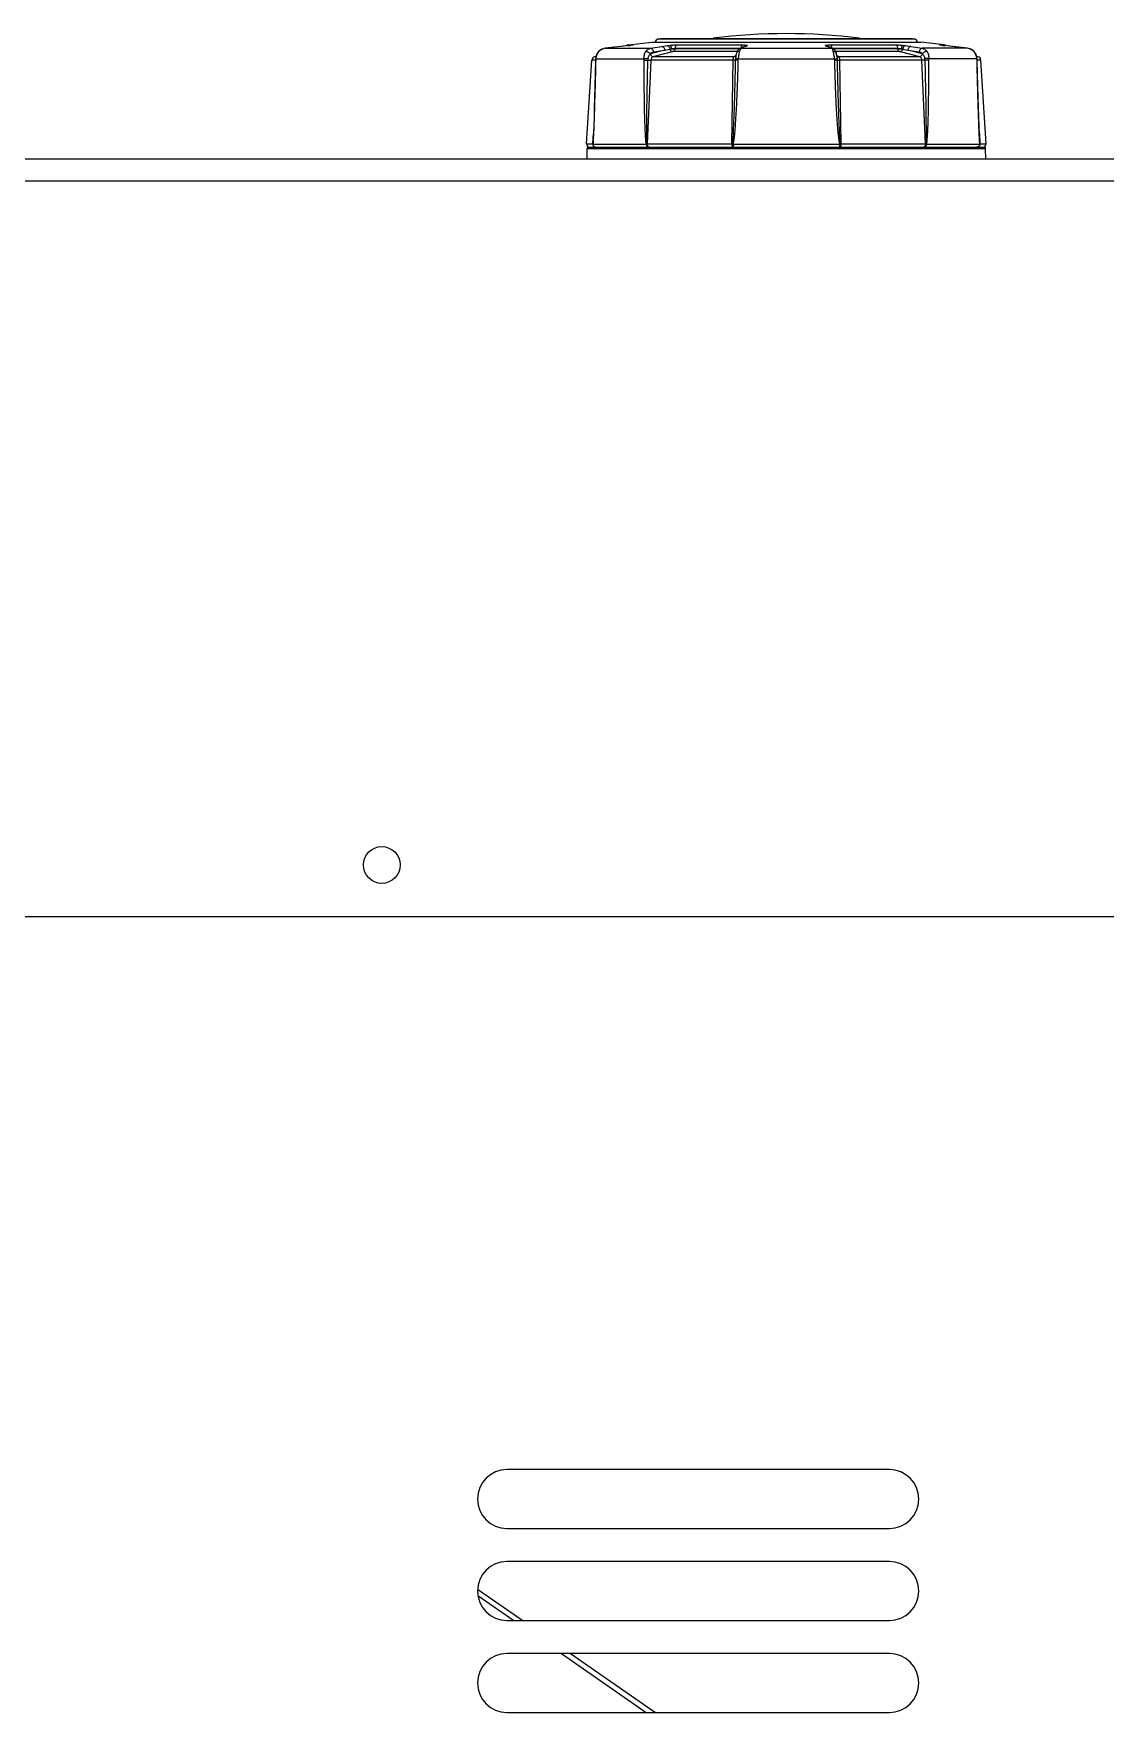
# Model space of a CAD drawing. Header units: millimetres. Extents: x -1319 to 3519, y -1539 to 2345.
# Drawn here: x 386.3 to 532, y 2095 to 2323.3 of the extents above; entities that cross this region are included whole.
import ezdxf

# ---------------------------------------------------------------- set-up
doc = ezdxf.new("R2010")
doc.units = ezdxf.units.MM
doc.header["$LTSCALE"] = 65.395
doc.layers.get('0').update_dxf_attribs({"linetype": 'CONTINUOUS'})

msp = doc.modelspace()

# ---------------------------------------------------------------- linework, layer by layer
at = {"linetype": 'Continuous'}
for p, q in [((463.58, 2321.12), (463.4, 2321.03)), ((466.17, 2321.51), (464.03, 2321.26)), ((464.04, 2321.26), (464.03, 2321.26)), ((466.17, 2321.51), (464.04, 2321.26)), ((464.04, 2321.26), (470.18, 2321.26)), ((467.21, 2321.63), (466.17, 2321.51)), ((467.11, 2321.62), (466.17, 2321.51)), ((466.17, 2321.51), (466.17, 2321.51)), ((467.11, 2321.62), (467.11, 2321.62)), ((467.2, 2321.73), (470.36, 2322.08)), ((467.2, 2321.73), (467.81, 2321.73)), ((467.45, 2321.66), (467.21, 2321.63)), ((467.54, 2321.67), (467.45, 2321.66)), ((467.53, 2321.67), (467.51, 2321.67)), ((467.53, 2321.67), (467.52, 2321.67)), ((467.75, 2321.7), (467.74, 2321.7)), ((467.75, 2321.7), (467.76, 2321.7)), ((470.18, 2321.26), (471.75, 2321.51)), ((470.36, 2322.08), (506.96, 2322.08)), ((471.25, 2322.52), (471.56, 2322.56)), ((506.07, 2322.52), (471.25, 2322.52)), ((471.56, 2322.56), (471.69, 2322.57)), ((505.76, 2322.56), (471.56, 2322.56)), ((505.63, 2322.57), (471.69, 2322.57)), ((471.75, 2321.51), (472.44, 2321.62)), ((472.14, 2321.01), (472.82, 2321.16)), ((473.52, 2321.26), (473.52, 2321.18)), ((473.52, 2321.26), (482.41, 2321.26)), ((482.26, 2321.18), (473.52, 2321.18)), ((473.83, 2321.73), (482.65, 2321.73)), ((482.97, 2321.5), (482.33, 2321.23)), ((482.51, 2321.26), (482.33, 2321.23)), ((482.8, 2321.39), (482.51, 2321.26)), ((482.51, 2321.26), (494.81, 2321.26)), ((482.91, 2321.44), (482.8, 2321.39)), ((483.08, 2321.51), (482.9, 2321.47)), ((483.08, 2321.51), (482.91, 2321.44)), ((483.14, 2321.58), (482.97, 2321.5)), ((483.33, 2321.62), (483.14, 2321.58)), ((493.99, 2321.62), (494.18, 2321.58)), ((494.35, 2321.5), (494.18, 2321.58)), ((494.18, 2321.58), (494.18, 2321.58)), ((494.24, 2321.51), (494.42, 2321.47)), ((494.41, 2321.44), (494.24, 2321.51)), ((494.99, 2321.23), (494.35, 2321.5)), ((494.52, 2321.39), (494.41, 2321.44)), ((494.81, 2321.26), (494.52, 2321.39)), ((494.67, 2321.73), (503.49, 2321.73)), ((494.81, 2321.26), (494.99, 2321.23)), ((494.91, 2321.26), (503.8, 2321.26)), ((503.8, 2321.18), (495.06, 2321.18)), ((503.8, 2321.18), (503.8, 2321.26)), ((504.5, 2321.16), (505.18, 2321.01)), ((504.88, 2321.62), (505.57, 2321.51)), ((505.57, 2321.51), (507.14, 2321.26)), ((505.76, 2322.56), (505.63, 2322.57)), ((506.07, 2322.52), (505.76, 2322.56)), ((510.12, 2321.73), (506.96, 2322.08)), ((513.28, 2321.26), (507.14, 2321.26)), ((509.51, 2321.73), (510.12, 2321.73)), ((509.58, 2321.7), (509.56, 2321.7)), ((509.61, 2321.7), (509.58, 2321.7)), ((509.66, 2321.69), (509.61, 2321.7)), ((509.72, 2321.68), (509.66, 2321.69)), ((509.81, 2321.67), (509.72, 2321.68)), ((509.79, 2321.67), (509.81, 2321.67)), ((509.81, 2321.67), (509.79, 2321.67)), ((509.88, 2321.66), (509.81, 2321.67)), ((510.21, 2321.62), (510.21, 2321.62)), ((511.15, 2321.51), (510.21, 2321.62)), ((511.15, 2321.51), (511.15, 2321.51)), ((513.28, 2321.26), (511.15, 2321.51)), ((513.28, 2321.26), (513.29, 2321.26)), ((461.51, 2308.26), (462.21, 2319.65)), ((462.73, 2319.65), (462.21, 2319.65)), ((462.62, 2320.11), (462.79, 2320.14)), ((462.78, 2320.11), (462.62, 2320.11)), ((462.73, 2319.68), (462.68, 2317.83)), ((462.73, 2319.85), (462.73, 2319.82)), ((462.75, 2319.83), (462.73, 2319.85)), ((462.73, 2319.82), (462.73, 2319.68)), ((462.74, 2319.66), (462.73, 2319.66)), ((462.75, 2319.83), (469.31, 2319.83)), ((463.18, 2320.85), (463.05, 2320.69)), ((463.4, 2321.03), (463.18, 2320.85)), ((463.2, 2320.85), (463.18, 2320.85)), ((470.24, 2319.65), (469.75, 2308.26)), ((472.14, 2321.01), (470.2, 2320.5)), ((481.43, 2319.65), (470.24, 2319.65)), ((473.15, 2320.8), (470.53, 2320.11)), ((481.54, 2320.11), (470.53, 2320.11)), ((470.58, 2320.77), (472.14, 2321.01)), ((481.96, 2320.81), (473.29, 2320.81)), ((481.25, 2308.26), (481.43, 2319.65)), ((481.54, 2320.11), (481.69, 2320.22)), ((481.69, 2320.22), (481.71, 2320.23)), ((481.71, 2320.23), (481.76, 2320.27)), ((481.77, 2320.1), (481.73, 2319.9)), ((481.75, 2320.18), (481.75, 2320.18)), ((481.76, 2320.27), (481.82, 2320.31)), ((481.79, 2320.22), (481.77, 2320.1)), ((481.77, 2320.1), (481.77, 2320.1)), ((481.89, 2320.62), (481.89, 2320.62)), ((482.1, 2319.83), (495.22, 2319.83)), ((504.03, 2320.81), (495.36, 2320.81)), ((495.43, 2320.62), (495.43, 2320.62)), ((495.5, 2320.31), (495.54, 2320.28)), ((495.52, 2320.23), (495.51, 2320.24)), ((495.57, 2320.18), (495.53, 2320.22)), ((495.55, 2320.1), (495.53, 2320.21)), ((495.54, 2320.28), (495.61, 2320.23)), ((495.55, 2320.1), (495.55, 2320.11)), ((495.59, 2319.9), (495.55, 2320.1)), ((495.57, 2320.18), (495.57, 2320.18)), ((495.61, 2320.23), (495.63, 2320.22)), ((495.63, 2320.22), (495.78, 2320.11)), ((506.79, 2320.11), (495.78, 2320.11)), ((495.89, 2319.65), (496.07, 2308.26)), ((507.08, 2319.65), (495.89, 2319.65)), ((506.79, 2320.11), (504.17, 2320.8)), ((505.18, 2321.01), (506.74, 2320.77)), ((507.12, 2320.5), (505.18, 2321.01)), ((507.57, 2308.26), (507.08, 2319.65)), ((514.57, 2319.83), (508.01, 2319.83)), ((514.12, 2320.85), (514.14, 2320.85)), ((514.28, 2320.68), (514.14, 2320.85)), ((514.45, 2320.39), (514.45, 2320.4)), ((514.53, 2320.14), (514.5, 2320.23)), ((514.7, 2320.11), (514.53, 2320.14)), ((514.7, 2320.11), (514.54, 2320.11)), ((514.57, 2319.83), (514.59, 2319.85)), ((514.58, 2319.66), (514.59, 2319.66)), ((514.59, 2319.81), (514.59, 2319.85)), ((514.59, 2319.66), (514.59, 2319.81)), ((515.11, 2319.65), (514.6, 2319.65)), ((515.81, 2308.26), (515.11, 2319.65)), ((462.34, 2308.26), (462.42, 2309.7)), ((514.9, 2309.7), (514.98, 2308.26)), ((461.51, 2308.26), (462.34, 2308.26)), ((461.56, 2306.18), (461.58, 2307.64)), ((461.58, 2307.64), (515.74, 2307.64)), ((461.78, 2307.84), (515.54, 2307.84)), ((462.37, 2308.25), (469.62, 2308.25)), ((469.75, 2308.26), (481.25, 2308.26)), ((481.41, 2308.25), (495.91, 2308.25)), ((496.07, 2308.26), (507.57, 2308.26)), ((507.7, 2308.25), (514.95, 2308.25)), ((514.98, 2308.26), (515.81, 2308.26)), ((515.77, 2306.18), (515.74, 2307.64)), ((854.44, 2306.18), (382.88, 2306.18)), ((854.44, 2303.21), (382.88, 2303.21)), ((260.5, 2203.24), (976.82, 2203.24)), ((502.66, 2128.04), (450.66, 2128.04)), ((450.66, 2120.04), (502.66, 2120.04)), ((502.66, 2115.54), (450.66, 2115.54)), ((446.67, 2111.81), (452.83, 2107.54)), ((446.71, 2110.92), (451.59, 2107.54)), ((450.66, 2107.54), (502.66, 2107.54)), ((502.66, 2103.04), (450.66, 2103.04)), ((458.08, 2103.04), (469.62, 2095.04)), ((459.32, 2103.04), (470.86, 2095.04)), ((450.66, 2095.04), (502.66, 2095.04))]:
    msp.add_line(p, q, dxfattribs=at)
for points in [[(464.03, 2321.26), (463.77, 2321.21), (463.4, 2321.03)], [(467.67, 2321.69), (467.61, 2321.68), (467.54, 2321.67)], [(467.76, 2321.7), (467.76, 2321.7), (467.75, 2321.7), (467.72, 2321.7), (467.67, 2321.69)], [(482.33, 2321.23), (482.16, 2321.12), (482.03, 2320.97), (481.94, 2320.78), (481.89, 2320.62)], [(495.43, 2320.62), (495.38, 2320.77), (495.29, 2320.96), (495.17, 2321.11), (494.99, 2321.23)], [(513.29, 2321.26), (510.12, 2321.63), (509.88, 2321.66)], [(514.12, 2320.86), (513.93, 2321.02), (513.56, 2321.2), (513.29, 2321.26)], [(514.14, 2320.85), (513.92, 2321.03), (513.74, 2321.12)], [(463.05, 2320.69), (462.87, 2320.4), (462.76, 2320.07), (462.73, 2319.85)], [(462.95, 2320.53), (462.87, 2320.39), (462.82, 2320.23)], [(481.8, 2320.23), (481.76, 2320.19), (481.75, 2320.18)], [(481.89, 2320.62), (481.85, 2320.47), (481.79, 2320.22)], [(481.8, 2320.22), (481.81, 2320.24), (481.8, 2320.23)], [(495.53, 2320.21), (495.47, 2320.47), (495.43, 2320.62)], [(514.45, 2320.4), (514.27, 2320.69), (514.14, 2320.85)], [(514.59, 2319.85), (514.56, 2320.06), (514.45, 2320.39), (514.28, 2320.68)], [(514.95, 2308.61), (514.9, 2309.51), (514.86, 2310.7), (514.81, 2311.91), (514.77, 2313.2), (514.73, 2314.59), (514.69, 2316.11), (514.64, 2317.82), (514.59, 2319.66)], [(462.68, 2317.83), (462.63, 2316.12), (462.59, 2314.59), (462.55, 2313.2), (462.51, 2311.92), (462.47, 2310.7), (462.42, 2309.51), (462.37, 2308.61)]]:
    msp.add_lwpolyline(points, dxfattribs=at)
msp.add_circle((433.66, 2210.24), 2.5, dxfattribs=at)
for centre, radius, start, end in [((464.2, 2319.88), 1.4, 109.0707, 122.796), ((464.19, 2319.89), 1.38, 96.6125, 109.0187), ((467.26, 2321.23), 0.5, 96.339, 132.3729), ((464.28, 2346.23), 24.77, 276.5501, 277.0696), ((465.27, 2338.33), 16.81, 277.0371, 277.662), ((467.87, 2321.25), 0.476, 96.582, 109.1746), ((471.31, 2322.03), 0.5, 97, 173.8665), ((473.63, 2367.99), 46.8, 269.2737, 269.8709), ((488.66, 2243.26), 80, 82.8664, 97.1336), ((469.56, 2353.02), 34.29, 293.22, 293.4477), ((469.88, 2352.29), 33.5, 293.4491, 293.6811), ((507.44, 2352.29), 33.5, 246.3189, 246.5509), ((507.76, 2353.02), 34.29, 246.5523, 246.78), ((503.64, 2375.96), 54.78, 270.1727, 270.6829), ((506.01, 2322.03), 0.5, 6.1335, 83), ((509.45, 2321.25), 0.476, 70.8506, 83.4182), ((512.05, 2338.35), 16.83, 262.3474, 262.7373), ((513.08, 2346.61), 25.16, 262.7731, 263.4402), ((510.06, 2321.23), 0.5, 47.6271, 83.661), ((513.13, 2319.89), 1.38, 70.7112, 83.3865), ((513.12, 2319.88), 1.4, 56.9827, 70.6584), ((462.71, 2319.62), 0.5, 100.5, 176.5), ((466.53, 2319.56), 3.78, 177.3126, 178.5793), ((464.25, 2319.76), 1.5, 176.4608, 177.2024), ((467.79, 2319.5), 5.05, 176.2715, 177.2923), ((464.26, 2319.8), 1.49, 135.3886, 136.0392), ((464.22, 2319.85), 1.43, 122.8366, 135.3918), ((471.77, 2319.6), 1.94, 171.1461, 178.2413), ((470.32, 2320.04), 0.477, 104.687, 107.496), ((481.54, 2320.47), 0.361, 293.3967, 302.8776), ((483.94, 2319.62), 2.22, 172.701, 178.8839), ((481.54, 2320.47), 0.362, 302.8758, 305.6098), ((495.78, 2320.47), 0.362, 234.3906, 237.3393), ((495.78, 2320.47), 0.36, 237.3375, 246.6044), ((493.39, 2319.62), 2.21, 1.1093, 7.3062), ((507, 2320.04), 0.477, 72.5045, 75.3145), ((505.55, 2319.6), 1.93, 1.7515, 8.862), ((513.1, 2319.85), 1.43, 44.6086, 56.9445), ((513.05, 2319.8), 1.5, 43.9553, 44.6058), ((513.07, 2319.76), 1.5, 2.798, 3.5434), ((509.46, 2319.5), 5.11, 2.757, 3.7233), ((510.79, 2319.56), 3.79, 1.4209, 2.7431), ((514.61, 2319.62), 0.5, 3.5, 79.5), ((461.91, 2308.24), 0.4, 176.5, 270), ((461.78, 2307.64), 0.2, 90, 179.16), ((415.04, 2311.34), 47.41, 356.2749, 356.6463), ((462.75, 2308.21), 0.369, 266.1248, 269.9928), ((469.75, 2303.95), 4.31, 90.0975, 90.8485), ((469.91, 2307.96), 0.122, 263.6083, 269.9812), ((470.04, 2308.07), 0.238, 238.2278, 239.9982), ((481.25, 2302.79), 5.47, 89.2508, 89.9608), ((483.17, 2318.05), 9.96, 259.2993, 259.8157), ((494.18, 2317.9), 9.81, 280.18, 280.7042), ((496.07, 2302.79), 5.47, 90.0395, 90.7491), ((507.28, 2308.07), 0.238, 300.0018, 301.7723), ((507.41, 2307.96), 0.122, 270.0198, 276.3934), ((507.57, 2303.96), 4.31, 89.1514, 89.9029), ((514.57, 2308.21), 0.369, 270.0072, 273.8752), ((562.28, 2311.34), 47.42, 183.3537, 183.725), ((515.41, 2308.24), 0.4, 270, 3.5), ((515.54, 2307.64), 0.2, 0.84, 90), ((450.66, 2124.04), 4, 90, 270), ((502.66, 2124.04), 4, 270, 90), ((450.66, 2111.54), 4, 90, 270), ((502.66, 2111.54), 4, 270, 90), ((450.66, 2099.04), 4, 90, 270), ((502.66, 2099.04), 4, 270, 90)]:
    msp.add_arc(centre, radius, start, end, dxfattribs=at)
for points, knots in [([(467.7, 2321.69), (467.68, 2321.69), (467.63, 2321.68), (467.57, 2321.67), (467.53, 2321.67)], [0, 0, 0, 0, 0.219655, 1, 1, 1, 1]), ([(467.81, 2321.73), (467.82, 2321.73), (467.83, 2321.73), (467.84, 2321.73), (467.84, 2321.72), (467.84, 2321.72), (467.84, 2321.72), (467.83, 2321.72), (467.81, 2321.71), (467.76, 2321.7), (467.72, 2321.7), (467.7, 2321.69)], [0, 0, 0, 0, 0.10285, 0.153298, 0.161662, 0.174073, 0.198759, 0.236512, 0.35136, 0.518054, 1, 1, 1, 1]), ([(469.57, 2320.85), (469.65, 2320.96), (469.83, 2321.14), (470.07, 2321.24), (470.18, 2321.26)], [0, 0, 0, 0, 0.525725, 1, 1, 1, 1]), ([(470.18, 2321.26), (470.23, 2321.26), (470.34, 2321.23), (470.46, 2321.12), (470.55, 2320.96), (470.57, 2320.83), (470.58, 2320.77)], [0, 0, 0, 0, 0.208918, 0.44739, 0.716074, 1, 1, 1, 1]), ([(471.75, 2321.51), (471.79, 2321.51), (471.9, 2321.48), (472.02, 2321.36), (472.11, 2321.2), (472.14, 2321.08), (472.14, 2321.01)], [0, 0, 0, 0, 0.208913, 0.44738, 0.716066, 1, 1, 1, 1]), ([(472.44, 2321.62), (472.47, 2321.62), (472.6, 2321.64), (472.74, 2321.66), (472.85, 2321.67)], [0, 0, 0, 0, 0.221333, 1, 1, 1, 1]), ([(472.44, 2321.62), (472.48, 2321.62), (472.58, 2321.59), (472.7, 2321.49), (472.79, 2321.34), (472.82, 2321.22), (472.82, 2321.16)], [0, 0, 0, 0, 0.209316, 0.446873, 0.714616, 1, 1, 1, 1]), ([(472.82, 2321.16), (472.83, 2321.11), (472.86, 2321.02), (472.96, 2320.87), (473.08, 2320.8), (473.15, 2320.8)], [0, 0, 0, 0, 0.284939, 0.55567, 1, 1, 1, 1]), ([(472.82, 2321.16), (472.84, 2321.16), (472.91, 2321.17), (472.98, 2321.18), (473.03, 2321.19)], [0, 0, 0, 0, 0.221368, 1, 1, 1, 1]), ([(472.85, 2321.67), (473.02, 2321.69), (473.35, 2321.71), (473.68, 2321.73), (473.83, 2321.73)], [0, 0, 0, 0, 0.532271, 1, 1, 1, 1]), ([(472.85, 2321.67), (472.87, 2321.66), (472.92, 2321.61), (472.99, 2321.45), (473.02, 2321.3), (473.03, 2321.19)], [0, 0, 0, 0, 0.133284, 0.356551, 1, 1, 1, 1]), ([(473.03, 2321.19), (473.12, 2321.21), (473.28, 2321.24), (473.45, 2321.26), (473.52, 2321.26)], [0, 0, 0, 0, 0.531491, 1, 1, 1, 1]), ([(473.52, 2321.18), (473.52, 2321.1), (473.48, 2320.95), (473.36, 2320.83), (473.29, 2320.81)], [0, 0, 0, 0, 0.552798, 1, 1, 1, 1]), ([(473.83, 2321.73), (473.79, 2321.72), (473.7, 2321.68), (473.61, 2321.57), (473.54, 2321.43), (473.53, 2321.32), (473.52, 2321.26)], [0, 0, 0, 0, 0.20971, 0.446411, 0.713162, 1, 1, 1, 1]), ([(482.42, 2321.18), (482.42, 2321.17), (482.39, 2321.13), (482.37, 2321.09), (482.36, 2321.05)], [0, 0, 0, 0, 0.222718, 1, 1, 1, 1]), ([(482.51, 2321.26), (482.5, 2321.26), (482.47, 2321.24), (482.44, 2321.21), (482.42, 2321.18)], [0, 0, 0, 0, 0.210871, 1, 1, 1, 1]), ([(482.65, 2321.73), (482.63, 2321.72), (482.59, 2321.67), (482.54, 2321.54), (482.53, 2321.41), (482.52, 2321.31)], [0, 0, 0, 0, 0.138503, 0.359386, 1, 1, 1, 1]), ([(482.65, 2321.73), (482.73, 2321.73), (482.87, 2321.72), (483.07, 2321.71), (483.23, 2321.7), (483.31, 2321.68), (483.34, 2321.67)], [0, 0, 0, 0, 0.34572, 0.639475, 0.861853, 1, 1, 1, 1]), ([(483.34, 2321.67), (483.35, 2321.67), (483.36, 2321.66), (483.37, 2321.63), (483.35, 2321.62), (483.33, 2321.62)], [0, 0, 0, 0, 0.300296, 0.477964, 1, 1, 1, 1]), ([(493.99, 2321.62), (493.97, 2321.62), (493.95, 2321.63), (493.96, 2321.66), (493.97, 2321.67), (493.98, 2321.67)], [0, 0, 0, 0, 0.522042, 0.699407, 1, 1, 1, 1]), ([(493.98, 2321.67), (494.01, 2321.68), (494.09, 2321.7), (494.25, 2321.71), (494.45, 2321.72), (494.59, 2321.73), (494.67, 2321.73)], [0, 0, 0, 0, 0.138154, 0.36053, 0.654278, 1, 1, 1, 1]), ([(494.67, 2321.73), (494.69, 2321.72), (494.73, 2321.67), (494.78, 2321.54), (494.79, 2321.41), (494.8, 2321.31)], [0, 0, 0, 0, 0.138503, 0.359386, 1, 1, 1, 1]), ([(494.89, 2321.19), (494.88, 2321.2), (494.86, 2321.23), (494.83, 2321.25), (494.81, 2321.26)], [0, 0, 0, 0, 0.290254, 1, 1, 1, 1]), ([(494.96, 2321.05), (494.96, 2321.07), (494.94, 2321.11), (494.91, 2321.16), (494.89, 2321.19)], [0, 0, 0, 0, 0.282175, 1, 1, 1, 1]), ([(503.49, 2321.73), (503.53, 2321.72), (503.62, 2321.68), (503.71, 2321.57), (503.78, 2321.43), (503.79, 2321.32), (503.8, 2321.26)], [0, 0, 0, 0, 0.20971, 0.446411, 0.713162, 1, 1, 1, 1]), ([(503.49, 2321.73), (503.64, 2321.73), (503.97, 2321.71), (504.3, 2321.69), (504.47, 2321.67)], [0, 0, 0, 0, 0.467727, 1, 1, 1, 1]), ([(503.8, 2321.26), (503.87, 2321.26), (504.04, 2321.24), (504.2, 2321.21), (504.29, 2321.19)], [0, 0, 0, 0, 0.468508, 1, 1, 1, 1]), ([(503.8, 2321.18), (503.8, 2321.1), (503.84, 2320.95), (503.96, 2320.83), (504.03, 2320.81)], [0, 0, 0, 0, 0.552797, 1, 1, 1, 1]), ([(504.5, 2321.16), (504.49, 2321.11), (504.46, 2321.02), (504.36, 2320.87), (504.24, 2320.8), (504.17, 2320.8)], [0, 0, 0, 0, 0.284941, 0.555671, 1, 1, 1, 1]), ([(504.47, 2321.67), (504.45, 2321.66), (504.4, 2321.61), (504.33, 2321.45), (504.3, 2321.3), (504.29, 2321.19)], [0, 0, 0, 0, 0.133273, 0.356543, 1, 1, 1, 1]), ([(504.29, 2321.19), (504.31, 2321.18), (504.38, 2321.18), (504.45, 2321.17), (504.5, 2321.16)], [0, 0, 0, 0, 0.274718, 1, 1, 1, 1]), ([(504.47, 2321.67), (504.51, 2321.66), (504.65, 2321.65), (504.78, 2321.63), (504.88, 2321.62)], [0, 0, 0, 0, 0.274731, 1, 1, 1, 1]), ([(504.88, 2321.62), (504.84, 2321.62), (504.74, 2321.59), (504.62, 2321.49), (504.53, 2321.34), (504.5, 2321.22), (504.5, 2321.16)], [0, 0, 0, 0, 0.209294, 0.446849, 0.714601, 1, 1, 1, 1]), ([(505.57, 2321.51), (505.53, 2321.51), (505.42, 2321.48), (505.3, 2321.36), (505.21, 2321.2), (505.18, 2321.08), (505.18, 2321.01)], [0, 0, 0, 0, 0.208913, 0.44738, 0.716066, 1, 1, 1, 1]), ([(507.14, 2321.26), (507.09, 2321.26), (506.98, 2321.23), (506.86, 2321.12), (506.77, 2320.96), (506.75, 2320.83), (506.74, 2320.77)], [0, 0, 0, 0, 0.208918, 0.447389, 0.716072, 1, 1, 1, 1]), ([(507.14, 2321.26), (507.25, 2321.24), (507.49, 2321.14), (507.67, 2320.96), (507.75, 2320.85)], [0, 0, 0, 0, 0.474275, 1, 1, 1, 1]), ([(509.62, 2321.69), (509.6, 2321.7), (509.56, 2321.7), (509.51, 2321.71), (509.49, 2321.72), (509.48, 2321.72), (509.48, 2321.72), (509.48, 2321.72), (509.48, 2321.73), (509.49, 2321.73), (509.5, 2321.73), (509.51, 2321.73)], [0, 0, 0, 0, 0.48193, 0.648654, 0.763544, 0.801318, 0.826024, 0.838448, 0.8468, 0.897207, 1, 1, 1, 1]), ([(509.79, 2321.67), (509.78, 2321.67), (509.72, 2321.68), (509.67, 2321.69), (509.62, 2321.69)], [0, 0, 0, 0, 0.278952, 1, 1, 1, 1]), ([(462.74, 2319.66), (462.72, 2318.75), (462.68, 2316.94), (462.6, 2314.22), (462.53, 2311.95), (462.46, 2310.14), (462.42, 2309.24), (462.4, 2308.79)], [0, 0, 0, 0, 0.250268, 0.500476, 0.750544, 0.87544, 1, 1, 1, 1]), ([(463.19, 2320.84), (463.06, 2320.71), (462.85, 2320.4), (462.76, 2320.03), (462.75, 2319.85)], [0, 0, 0, 0, 0.498775, 1, 1, 1, 1]), ([(469.31, 2319.83), (469.3, 2320.01), (469.32, 2320.38), (469.47, 2320.71), (469.57, 2320.85)], [0, 0, 0, 0, 0.518698, 1, 1, 1, 1]), ([(469.31, 2319.83), (469.39, 2319.85), (469.58, 2319.88), (469.76, 2319.9), (469.86, 2319.9)], [0, 0, 0, 0, 0.469986, 1, 1, 1, 1]), ([(469.32, 2319.66), (469.36, 2319.66), (469.53, 2319.66), (469.7, 2319.66), (469.84, 2319.66)], [0, 0, 0, 0, 0.21354, 1, 1, 1, 1]), ([(469.62, 2308.25), (469.58, 2308.48), (469.54, 2308.95), (469.5, 2309.66), (469.46, 2310.37), (469.43, 2311.32), (469.39, 2312.51), (469.37, 2313.94), (469.35, 2315.37), (469.33, 2317.27), (469.32, 2318.7), (469.32, 2319.66)], [0, 0, 0, 0, 0.062088, 0.124439, 0.186872, 0.249349, 0.374371, 0.499448, 0.624558, 0.74969, 1, 1, 1, 1]), ([(469.57, 2320.85), (469.62, 2320.85), (469.74, 2320.83), (469.95, 2320.73), (470.1, 2320.6), (470.17, 2320.5)], [0, 0, 0, 0, 0.216987, 0.475007, 1, 1, 1, 1]), ([(469.69, 2308.26), (469.68, 2308.5), (469.67, 2308.97), (469.67, 2309.92), (469.68, 2311.11), (469.7, 2312.53), (469.72, 2314.43), (469.77, 2316.81), (469.81, 2318.71), (469.84, 2319.66)], [0, 0, 0, 0, 0.06237, 0.124817, 0.249778, 0.374779, 0.499801, 0.749884, 1, 1, 1, 1]), ([(469.84, 2319.66), (469.87, 2319.66), (470, 2319.65), (470.14, 2319.65), (470.24, 2319.65)], [0, 0, 0, 0, 0.264406, 1, 1, 1, 1]), ([(469.86, 2319.9), (469.87, 2319.96), (469.92, 2320.18), (470.04, 2320.4), (470.17, 2320.5)], [0, 0, 0, 0, 0.274819, 1, 1, 1, 1]), ([(470.17, 2320.5), (470.22, 2320.57), (470.34, 2320.69), (470.5, 2320.75), (470.58, 2320.77)], [0, 0, 0, 0, 0.526322, 1, 1, 1, 1]), ([(470.2, 2320.5), (470.2, 2320.45), (470.23, 2320.35), (470.32, 2320.19), (470.45, 2320.11), (470.53, 2320.11)], [0, 0, 0, 0, 0.283818, 0.555881, 1, 1, 1, 1]), ([(470.53, 2320.11), (470.45, 2320.09), (470.29, 2319.94), (470.24, 2319.75), (470.24, 2319.65)], [0, 0, 0, 0, 0.45173, 1, 1, 1, 1]), ([(473.29, 2320.81), (473.28, 2320.81), (473.24, 2320.81), (473.19, 2320.81), (473.15, 2320.8)], [0, 0, 0, 0, 0.232407, 1, 1, 1, 1]), ([(481.72, 2319.66), (481.7, 2318.71), (481.66, 2316.81), (481.59, 2314.43), (481.54, 2312.53), (481.48, 2311.11), (481.43, 2309.92), (481.38, 2308.97), (481.35, 2308.5), (481.32, 2308.26)], [0, 0, 0, 0, 0.249972, 0.499954, 0.624952, 0.749955, 0.874968, 0.937481, 1, 1, 1, 1]), ([(482.08, 2319.66), (482.06, 2318.7), (482.02, 2317.27), (481.95, 2315.37), (481.89, 2313.94), (481.81, 2312.51), (481.74, 2311.32), (481.67, 2310.37), (481.61, 2309.66), (481.53, 2308.95), (481.46, 2308.48), (481.41, 2308.25)], [0, 0, 0, 0, 0.250001, 0.375004, 0.50001, 0.625017, 0.750025, 0.81253, 0.875034, 0.937534, 1, 1, 1, 1]), ([(481.43, 2319.65), (481.44, 2319.7), (481.44, 2319.8), (481.46, 2319.94), (481.49, 2320.04), (481.52, 2320.09), (481.54, 2320.11)], [0, 0, 0, 0, 0.335952, 0.63126, 0.857713, 1, 1, 1, 1]), ([(481.72, 2319.66), (481.7, 2319.66), (481.67, 2319.65), (481.58, 2319.65), (481.5, 2319.65), (481.43, 2319.65)], [0, 0, 0, 0, 0.130387, 0.351894, 1, 1, 1, 1]), ([(482.08, 2319.66), (482, 2319.66), (481.88, 2319.66), (481.76, 2319.66), (481.72, 2319.66)], [0, 0, 0, 0, 0.649403, 1, 1, 1, 1]), ([(482.1, 2319.83), (482.02, 2319.84), (481.91, 2319.86), (481.79, 2319.89), (481.75, 2319.9), (481.73, 2319.9)], [0, 0, 0, 0, 0.672206, 0.889603, 1, 1, 1, 1]), ([(482.29, 2320.85), (482.25, 2320.85), (482.15, 2320.84), (482.03, 2320.8), (481.94, 2320.73), (481.9, 2320.66), (481.89, 2320.62)], [0, 0, 0, 0, 0.288104, 0.550601, 0.784654, 1, 1, 1, 1]), ([(482.29, 2320.85), (482.25, 2320.7), (482.18, 2320.36), (482.12, 2320.02), (482.1, 2319.83)], [0, 0, 0, 0, 0.461552, 1, 1, 1, 1]), ([(482.36, 2321.05), (482.35, 2321.04), (482.33, 2320.97), (482.31, 2320.91), (482.29, 2320.85)], [0, 0, 0, 0, 0.227568, 1, 1, 1, 1]), ([(495.03, 2320.85), (495.02, 2320.87), (495, 2320.94), (494.98, 2321.01), (494.96, 2321.05)], [0, 0, 0, 0, 0.271921, 1, 1, 1, 1]), ([(495.03, 2320.85), (495.07, 2320.85), (495.17, 2320.84), (495.29, 2320.8), (495.38, 2320.73), (495.42, 2320.66), (495.43, 2320.62)], [0, 0, 0, 0, 0.288109, 0.550605, 0.784654, 1, 1, 1, 1]), ([(495.22, 2319.83), (495.2, 2320.02), (495.14, 2320.36), (495.07, 2320.7), (495.03, 2320.85)], [0, 0, 0, 0, 0.538452, 1, 1, 1, 1]), ([(495.22, 2319.83), (495.3, 2319.84), (495.41, 2319.86), (495.53, 2319.89), (495.57, 2319.9), (495.59, 2319.9)], [0, 0, 0, 0, 0.672203, 0.889598, 1, 1, 1, 1]), ([(495.24, 2319.66), (495.32, 2319.66), (495.44, 2319.66), (495.56, 2319.66), (495.6, 2319.66)], [0, 0, 0, 0, 0.649454, 1, 1, 1, 1]), ([(495.91, 2308.25), (495.86, 2308.48), (495.79, 2308.95), (495.71, 2309.66), (495.65, 2310.37), (495.58, 2311.32), (495.51, 2312.51), (495.43, 2313.94), (495.37, 2315.37), (495.3, 2317.27), (495.26, 2318.7), (495.24, 2319.66)], [0, 0, 0, 0, 0.062467, 0.124966, 0.18747, 0.249975, 0.374983, 0.49999, 0.624996, 0.749999, 1, 1, 1, 1]), ([(496, 2308.26), (495.97, 2308.5), (495.94, 2308.97), (495.89, 2309.92), (495.84, 2311.11), (495.78, 2312.53), (495.73, 2314.43), (495.66, 2316.81), (495.62, 2318.71), (495.6, 2319.66)], [0, 0, 0, 0, 0.062519, 0.125032, 0.250045, 0.375048, 0.500046, 0.750028, 1, 1, 1, 1]), ([(495.6, 2319.66), (495.62, 2319.66), (495.65, 2319.65), (495.74, 2319.65), (495.82, 2319.65), (495.89, 2319.65)], [0, 0, 0, 0, 0.130403, 0.351916, 1, 1, 1, 1]), ([(495.78, 2320.11), (495.8, 2320.09), (495.83, 2320.04), (495.86, 2319.94), (495.88, 2319.8), (495.88, 2319.7), (495.89, 2319.65)], [0, 0, 0, 0, 0.142284, 0.368735, 0.664039, 1, 1, 1, 1]), ([(504.17, 2320.8), (504.16, 2320.8), (504.11, 2320.81), (504.06, 2320.81), (504.03, 2320.81)], [0, 0, 0, 0, 0.228947, 1, 1, 1, 1]), ([(506.74, 2320.77), (506.82, 2320.75), (506.98, 2320.69), (507.1, 2320.57), (507.15, 2320.5)], [0, 0, 0, 0, 0.473678, 1, 1, 1, 1]), ([(507.12, 2320.5), (507.12, 2320.45), (507.09, 2320.35), (507, 2320.19), (506.87, 2320.11), (506.79, 2320.11)], [0, 0, 0, 0, 0.283818, 0.555881, 1, 1, 1, 1]), ([(507.08, 2319.65), (507.08, 2319.75), (507.03, 2319.94), (506.87, 2320.09), (506.79, 2320.11)], [0, 0, 0, 0, 0.548265, 1, 1, 1, 1]), ([(507.48, 2319.66), (507.45, 2319.66), (507.32, 2319.65), (507.18, 2319.65), (507.08, 2319.65)], [0, 0, 0, 0, 0.264401, 1, 1, 1, 1]), ([(507.75, 2320.85), (507.7, 2320.85), (507.58, 2320.83), (507.37, 2320.73), (507.22, 2320.6), (507.15, 2320.5)], [0, 0, 0, 0, 0.21699, 0.475011, 1, 1, 1, 1]), ([(507.15, 2320.5), (507.19, 2320.46), (507.35, 2320.3), (507.44, 2320.07), (507.46, 2319.9)], [0, 0, 0, 0, 0.23013, 1, 1, 1, 1]), ([(508.01, 2319.83), (507.93, 2319.85), (507.74, 2319.88), (507.56, 2319.9), (507.46, 2319.9)], [0, 0, 0, 0, 0.469984, 1, 1, 1, 1]), ([(507.48, 2319.66), (507.51, 2318.71), (507.55, 2316.81), (507.6, 2314.43), (507.63, 2312.53), (507.64, 2311.11), (507.65, 2309.92), (507.65, 2308.97), (507.64, 2308.5), (507.63, 2308.26)], [0, 0, 0, 0, 0.250116, 0.500199, 0.625221, 0.750222, 0.875183, 0.93763, 1, 1, 1, 1]), ([(508, 2319.66), (507.96, 2319.66), (507.79, 2319.66), (507.62, 2319.66), (507.48, 2319.66)], [0, 0, 0, 0, 0.213536, 1, 1, 1, 1]), ([(508, 2319.66), (508, 2318.7), (507.99, 2317.27), (507.97, 2315.37), (507.95, 2313.94), (507.93, 2312.51), (507.89, 2311.32), (507.86, 2310.37), (507.82, 2309.66), (507.78, 2308.95), (507.74, 2308.48), (507.7, 2308.25)], [0, 0, 0, 0, 0.25031, 0.375442, 0.500552, 0.625629, 0.750651, 0.813128, 0.875561, 0.937912, 1, 1, 1, 1]), ([(507.75, 2320.85), (507.85, 2320.71), (508, 2320.38), (508.02, 2320.01), (508.01, 2319.83)], [0, 0, 0, 0, 0.481303, 1, 1, 1, 1]), ([(514.57, 2319.85), (514.56, 2320.03), (514.47, 2320.4), (514.26, 2320.71), (514.13, 2320.84)], [0, 0, 0, 0, 0.501227, 1, 1, 1, 1]), ([(514.92, 2308.77), (514.9, 2309.22), (514.86, 2310.12), (514.79, 2311.94), (514.72, 2314.21), (514.64, 2316.93), (514.6, 2318.75), (514.58, 2319.66)], [0, 0, 0, 0, 0.124552, 0.249447, 0.499517, 0.749729, 1, 1, 1, 1]), ([(462.34, 2308.26), (462.34, 2308.26), (462.34, 2308.26), (462.35, 2308.26), (462.35, 2308.26)], [0, 0, 0, 0, 0.358439, 1, 1, 1, 1]), ([(462.34, 2308.26), (462.34, 2308.21), (462.35, 2308.1), (462.44, 2307.96), (462.57, 2307.86), (462.67, 2307.84), (462.73, 2307.84)], [0, 0, 0, 0, 0.253542, 0.505147, 0.753699, 1, 1, 1, 1]), ([(462.35, 2308.26), (462.35, 2308.26), (462.35, 2308.25), (462.36, 2308.25), (462.37, 2308.25)], [0, 0, 0, 0, 0.202388, 1, 1, 1, 1]), ([(462.35, 2308.26), (462.35, 2308.18), (462.39, 2308.01), (462.52, 2307.9), (462.59, 2307.87)], [0, 0, 0, 0, 0.500361, 1, 1, 1, 1]), ([(462.37, 2308.25), (462.36, 2308.15), (462.43, 2307.94), (462.63, 2307.84), (462.73, 2307.84)], [0, 0, 0, 0, 0.505498, 1, 1, 1, 1]), ([(469.62, 2308.25), (469.61, 2308.19), (469.63, 2308.09), (469.69, 2307.96), (469.78, 2307.86), (469.86, 2307.84), (469.9, 2307.84)], [0, 0, 0, 0, 0.288695, 0.556836, 0.791847, 1, 1, 1, 1]), ([(469.62, 2308.25), (469.62, 2308.25), (469.65, 2308.25), (469.67, 2308.26), (469.69, 2308.26)], [0, 0, 0, 0, 0.235744, 1, 1, 1, 1]), ([(469.69, 2308.26), (469.69, 2308.21), (469.7, 2308.11), (469.74, 2307.95), (469.83, 2307.85), (469.9, 2307.84)], [0, 0, 0, 0, 0.310017, 0.593317, 1, 1, 1, 1]), ([(469.75, 2308.26), (469.74, 2308.22), (469.75, 2308.08), (469.82, 2307.93), (469.91, 2307.87)], [0, 0, 0, 0, 0.279091, 1, 1, 1, 1]), ([(469.92, 2307.87), (469.93, 2307.86), (469.96, 2307.85), (470, 2307.84), (470.02, 2307.84)], [0, 0, 0, 0, 0.25938, 1, 1, 1, 1]), ([(481.25, 2308.26), (481.25, 2308.16), (481.26, 2308.04), (481.3, 2307.91), (481.32, 2307.87), (481.34, 2307.84), (481.36, 2307.84)], [0, 0, 0, 0, 0.660034, 0.783004, 0.880433, 1, 1, 1, 1]), ([(481.32, 2308.26), (481.32, 2308.18), (481.33, 2308.05), (481.39, 2307.91), (481.43, 2307.87)], [0, 0, 0, 0, 0.57048, 1, 1, 1, 1]), ([(481.41, 2308.25), (481.41, 2308.17), (481.42, 2308.06), (481.44, 2307.94), (481.46, 2307.89), (481.48, 2307.87)], [0, 0, 0, 0, 0.588096, 0.82492, 1, 1, 1, 1]), ([(481.43, 2307.87), (481.43, 2307.87), (481.45, 2307.85), (481.48, 2307.84), (481.5, 2307.84)], [0, 0, 0, 0, 0.281712, 1, 1, 1, 1]), ([(481.48, 2307.87), (481.48, 2307.87), (481.49, 2307.85), (481.5, 2307.84), (481.51, 2307.84)], [0, 0, 0, 0, 0.298799, 1, 1, 1, 1]), ([(495.84, 2307.87), (495.84, 2307.87), (495.83, 2307.85), (495.82, 2307.84), (495.82, 2307.84)], [0, 0, 0, 0, 0.298799, 1, 1, 1, 1]), ([(495.89, 2307.87), (495.89, 2307.87), (495.87, 2307.85), (495.84, 2307.84), (495.82, 2307.84)], [0, 0, 0, 0, 0.281711, 1, 1, 1, 1]), ([(495.91, 2308.25), (495.91, 2308.17), (495.9, 2308.06), (495.88, 2307.94), (495.86, 2307.89), (495.84, 2307.87)], [0, 0, 0, 0, 0.588096, 0.82492, 1, 1, 1, 1]), ([(496, 2308.26), (496, 2308.18), (495.99, 2308.05), (495.93, 2307.91), (495.89, 2307.87)], [0, 0, 0, 0, 0.570481, 1, 1, 1, 1]), ([(496.07, 2308.26), (496.07, 2308.16), (496.06, 2308.04), (496.02, 2307.91), (496, 2307.87), (495.98, 2307.84), (495.96, 2307.84)], [0, 0, 0, 0, 0.660034, 0.783004, 0.880433, 1, 1, 1, 1]), ([(507.4, 2307.87), (507.39, 2307.86), (507.36, 2307.85), (507.32, 2307.84), (507.3, 2307.84)], [0, 0, 0, 0, 0.25938, 1, 1, 1, 1]), ([(507.57, 2308.26), (507.58, 2308.22), (507.57, 2308.08), (507.5, 2307.93), (507.41, 2307.87)], [0, 0, 0, 0, 0.279091, 1, 1, 1, 1]), ([(507.63, 2308.26), (507.63, 2308.21), (507.62, 2308.11), (507.58, 2307.95), (507.49, 2307.85), (507.42, 2307.84)], [0, 0, 0, 0, 0.310015, 0.593315, 1, 1, 1, 1]), ([(507.7, 2308.25), (507.71, 2308.19), (507.69, 2308.09), (507.64, 2307.96), (507.54, 2307.86), (507.46, 2307.84), (507.42, 2307.84)], [0, 0, 0, 0, 0.288695, 0.556836, 0.791847, 1, 1, 1, 1]), ([(507.63, 2308.26), (507.64, 2308.26), (507.66, 2308.25), (507.69, 2308.25), (507.7, 2308.25)], [0, 0, 0, 0, 0.263638, 1, 1, 1, 1]), ([(514.98, 2308.26), (514.98, 2308.21), (514.97, 2308.1), (514.88, 2307.96), (514.75, 2307.86), (514.65, 2307.84), (514.59, 2307.84)], [0, 0, 0, 0, 0.253542, 0.505147, 0.753699, 1, 1, 1, 1]), ([(514.95, 2308.25), (514.96, 2308.15), (514.89, 2307.94), (514.69, 2307.84), (514.59, 2307.84)], [0, 0, 0, 0, 0.505498, 1, 1, 1, 1]), ([(514.97, 2308.26), (514.97, 2308.18), (514.93, 2308.01), (514.8, 2307.9), (514.73, 2307.87)], [0, 0, 0, 0, 0.500361, 1, 1, 1, 1]), ([(514.95, 2308.25), (514.96, 2308.25), (514.96, 2308.25), (514.97, 2308.26), (514.97, 2308.26)], [0, 0, 0, 0, 0.306285, 1, 1, 1, 1]), ([(514.97, 2308.26), (514.97, 2308.26), (514.97, 2308.26), (514.98, 2308.26), (514.98, 2308.26)], [0, 0, 0, 0, 0.141496, 1, 1, 1, 1])]:
    msp.add_open_spline(points, degree=3, knots=knots, dxfattribs=at)
for points in [[(483.16, 2321.62), (483.11, 2321.6), (483.05, 2321.56), (483.01, 2321.52)], [(483.34, 2321.67), (483.28, 2321.67), (483.22, 2321.65), (483.16, 2321.62)], [(493.98, 2321.67), (494.04, 2321.67), (494.1, 2321.65), (494.16, 2321.62)], [(494.16, 2321.62), (494.21, 2321.6), (494.27, 2321.56), (494.31, 2321.52)], [(469.32, 2319.66), (469.32, 2319.71), (469.32, 2319.77), (469.31, 2319.83)], [(481.68, 2320.14), (481.64, 2320.12), (481.59, 2320.11), (481.54, 2320.11)], [(482.1, 2319.83), (482.09, 2319.77), (482.09, 2319.71), (482.08, 2319.66)], [(495.24, 2319.66), (495.23, 2319.71), (495.23, 2319.77), (495.22, 2319.83)], [(495.64, 2320.14), (495.68, 2320.12), (495.73, 2320.11), (495.78, 2320.11)], [(508.01, 2319.83), (508, 2319.77), (508, 2319.71), (508, 2319.66)], [(462.4, 2308.79), (462.39, 2308.61), (462.38, 2308.43), (462.37, 2308.25)], [(462.59, 2307.87), (462.64, 2307.85), (462.7, 2307.84), (462.75, 2307.84)], [(481.51, 2307.84), (481.51, 2307.84), (481.51, 2307.84), (481.52, 2307.84)], [(495.82, 2307.84), (495.81, 2307.84), (495.81, 2307.84), (495.8, 2307.84)], [(514.73, 2307.87), (514.68, 2307.85), (514.62, 2307.84), (514.57, 2307.84)], [(514.95, 2308.25), (514.94, 2308.42), (514.93, 2308.59), (514.92, 2308.77)]]:
    msp.add_open_spline(points, degree=3, dxfattribs=at)

doc.saveas('drawing.dxf')
